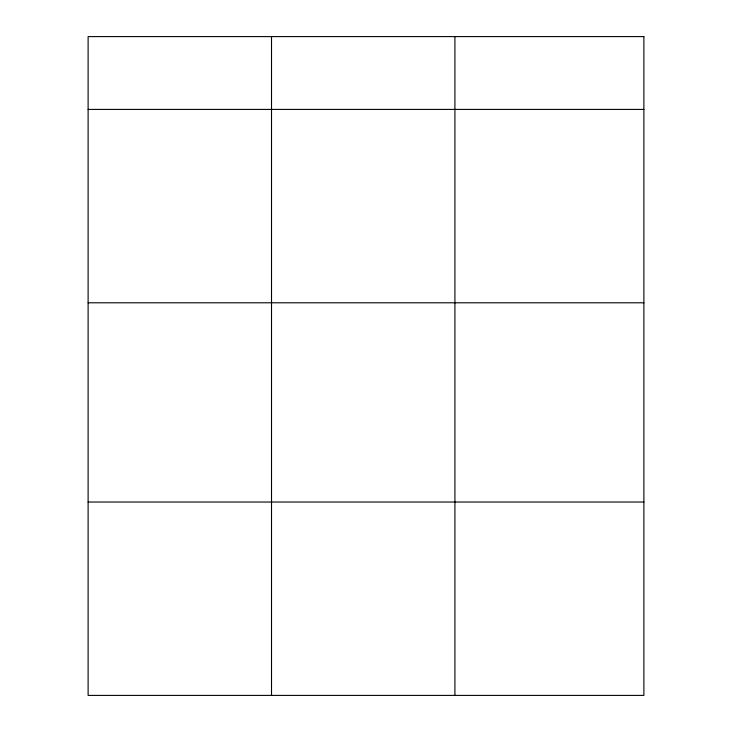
<?xml version="1.0" encoding="UTF-8"?>
<svg xmlns="http://www.w3.org/2000/svg" width="732" height="732" viewBox="0 0 732 732"><rect width="100%" height="100%" fill="white"/><g stroke="black" fill="none" stroke-linecap="round" stroke-linejoin="round"><path stroke-width="1.1" d="M88.115 109.416L643.886 109.416M88.115 302.792L643.886 302.792M88.115 502.024L643.886 502.024M454.92 36.6L454.92 695.4M271.517 36.6L271.517 695.4M643.886 36.6L88.115 36.6L88.115 695.4L643.886 695.4L643.886 36.6"/></g></svg>
